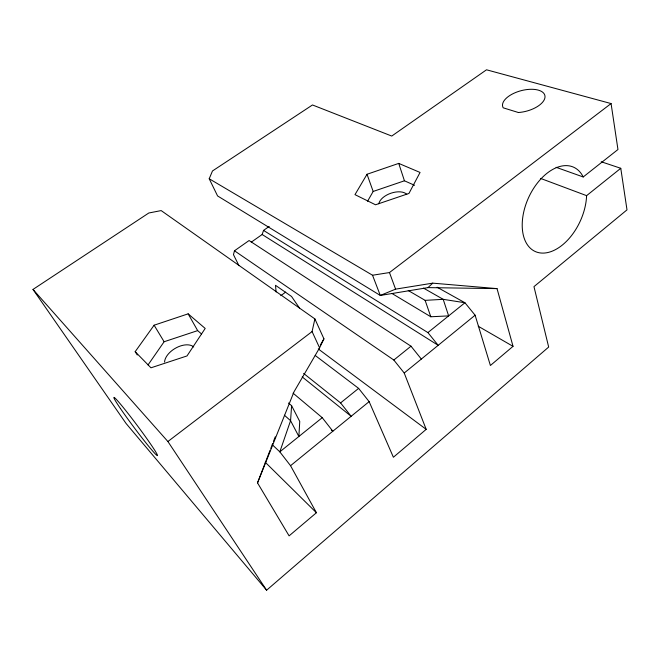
<?xml version="1.0" encoding="UTF-8"?>
<svg xmlns="http://www.w3.org/2000/svg" width="660" height="660" viewBox="0 0 660 660"><rect width="100%" height="100%" fill="white"/><g stroke="black" fill="none" stroke-linecap="round" stroke-linejoin="round"><path stroke-width="0.99" d="M288.502 403.012L291.604 405.685L290.573 420.692L279.815 451.844L290.548 465.704L316.421 512.737L289.096 535.862L257.524 482.897L270.072 450.268M257.524 482.897L293.972 391.867L319.588 347.853L312.081 331.567L314.894 318.912L161.172 210.589L148.805 212.999L33 289.426L126.06 423.456L266.607 590.205L548.674 347.053L533.965 286.638L627 209.863L620.771 168.292L601.211 161.758M421.336 359.057L410.998 346.195L249.092 240.529L234.473 250.784L233.467 254.661L238.953 265.658M251.254 242.162L262.152 234.506L263.53 230.406L269.189 226.438M270.806 448.355L272.654 443.553M273.397 441.639L275.236 436.837M437.126 287.232L464.945 302.75L475.109 315.208L490.396 365.491L513.034 346.335L497.038 288.618L428.002 287.611L380.3 295.449L217.577 195.938L209.212 178.769L212.471 170.973L312.493 104.965L391.743 136.059L486.511 69.795L611.077 103.562L617.958 149.523L583.209 176.962A46.324 28.388 -65.4 0 0 530.92 192.935A46.324 28.388 -65.4 0 0 541.835 253.077A46.324 28.388 -65.4 0 0 586.6 195.649L620.771 168.292M319.588 347.853L323.936 338.852L314.894 318.912M367.562 201.25L373.164 191.45L404.44 180.799L414.571 185.295M320.331 345.048L323.936 338.852M367.026 174.265L354.981 194.642L375.524 204.781L408.944 193.446L420.057 172.45L398.722 163.399L367.026 174.265L373.164 191.45M148.038 364.922L164.117 341.748L197.662 330.619L201.547 333.993M135.176 351.681L154.11 325.207L188.141 313.838L205.194 328.441L187.003 355.938L150.958 367.81L135.176 351.681L137.288 354.989M428.002 287.611L432.737 283.148L497.038 288.618M234.473 250.784L393.83 360.03L404.217 373.015L426.187 429.346L393.393 457.248L369.13 401.626L358.627 388.377L315.224 355.476M290.548 465.704L369.13 401.626M404.217 373.015L475.109 315.208M331.287 429.883L332.854 431.211L322.237 417.681L279.815 451.844L272.341 444.766M303.608 373.403L340.585 402.905L358.627 388.377M393.83 360.03L410.998 346.195M263.53 230.406L427.903 332.59L464.945 302.75L443.198 299.326L425.131 300.358L408.235 290.507M33 289.426L167.896 441.515L312.081 331.567M209.212 178.769L372.529 275.236L389.466 272.555L611.077 103.562M280.813 295.68L285.697 292.083M432.737 283.148L395.579 289.138L380.3 295.449L372.529 275.236M392.106 293.568L430.798 316.767L448.643 315.884L443.198 299.326L423.514 288.123M556.083 167.302L583.209 176.962M540.565 178.406L586.6 195.649M478.236 326.246L513.034 346.335M262.152 234.506L438.182 345.32L427.903 332.59M318.285 348.959L426.187 429.346M302.197 376.909L351.145 416.295L340.585 402.905M293.081 393.17L322.237 417.681M284.402 415.222L290.573 420.692L298.873 436.499L299.747 421.459L291.604 405.685M265.221 462.223L316.421 512.737M299.582 308.187L291.555 296.48L275.492 285.301L276.119 291.992M167.896 441.515L266.607 590.205M154.11 325.207L164.117 341.748M188.141 313.838L197.662 330.619M389.466 272.555L395.579 289.138M425.131 300.358L430.798 316.767M398.722 163.399L404.44 180.799M164.554 362.035A17.11 9.991 -30.6 0 1 176.492 347.655A17.11 9.991 -30.6 0 1 193.718 346.962M378.848 203.767A15.304 8.382 -19.4 0 1 390.984 193.198A15.304 8.382 -19.4 0 1 406.75 194.304M518.389 112.513L503.209 107.819A21.813 10.593 -14.8 0 1 521.854 90.494A21.813 10.593 -14.8 0 1 544.945 97.639A21.813 10.593 -14.8 0 1 518.389 112.513M120.45 408.532A36.226 1.864 53.2 0 0 156.841 455.334A36.226 1.864 53.2 0 0 130.078 416.08A36.226 1.864 53.2 0 0 120.45 408.532"/></g></svg>
